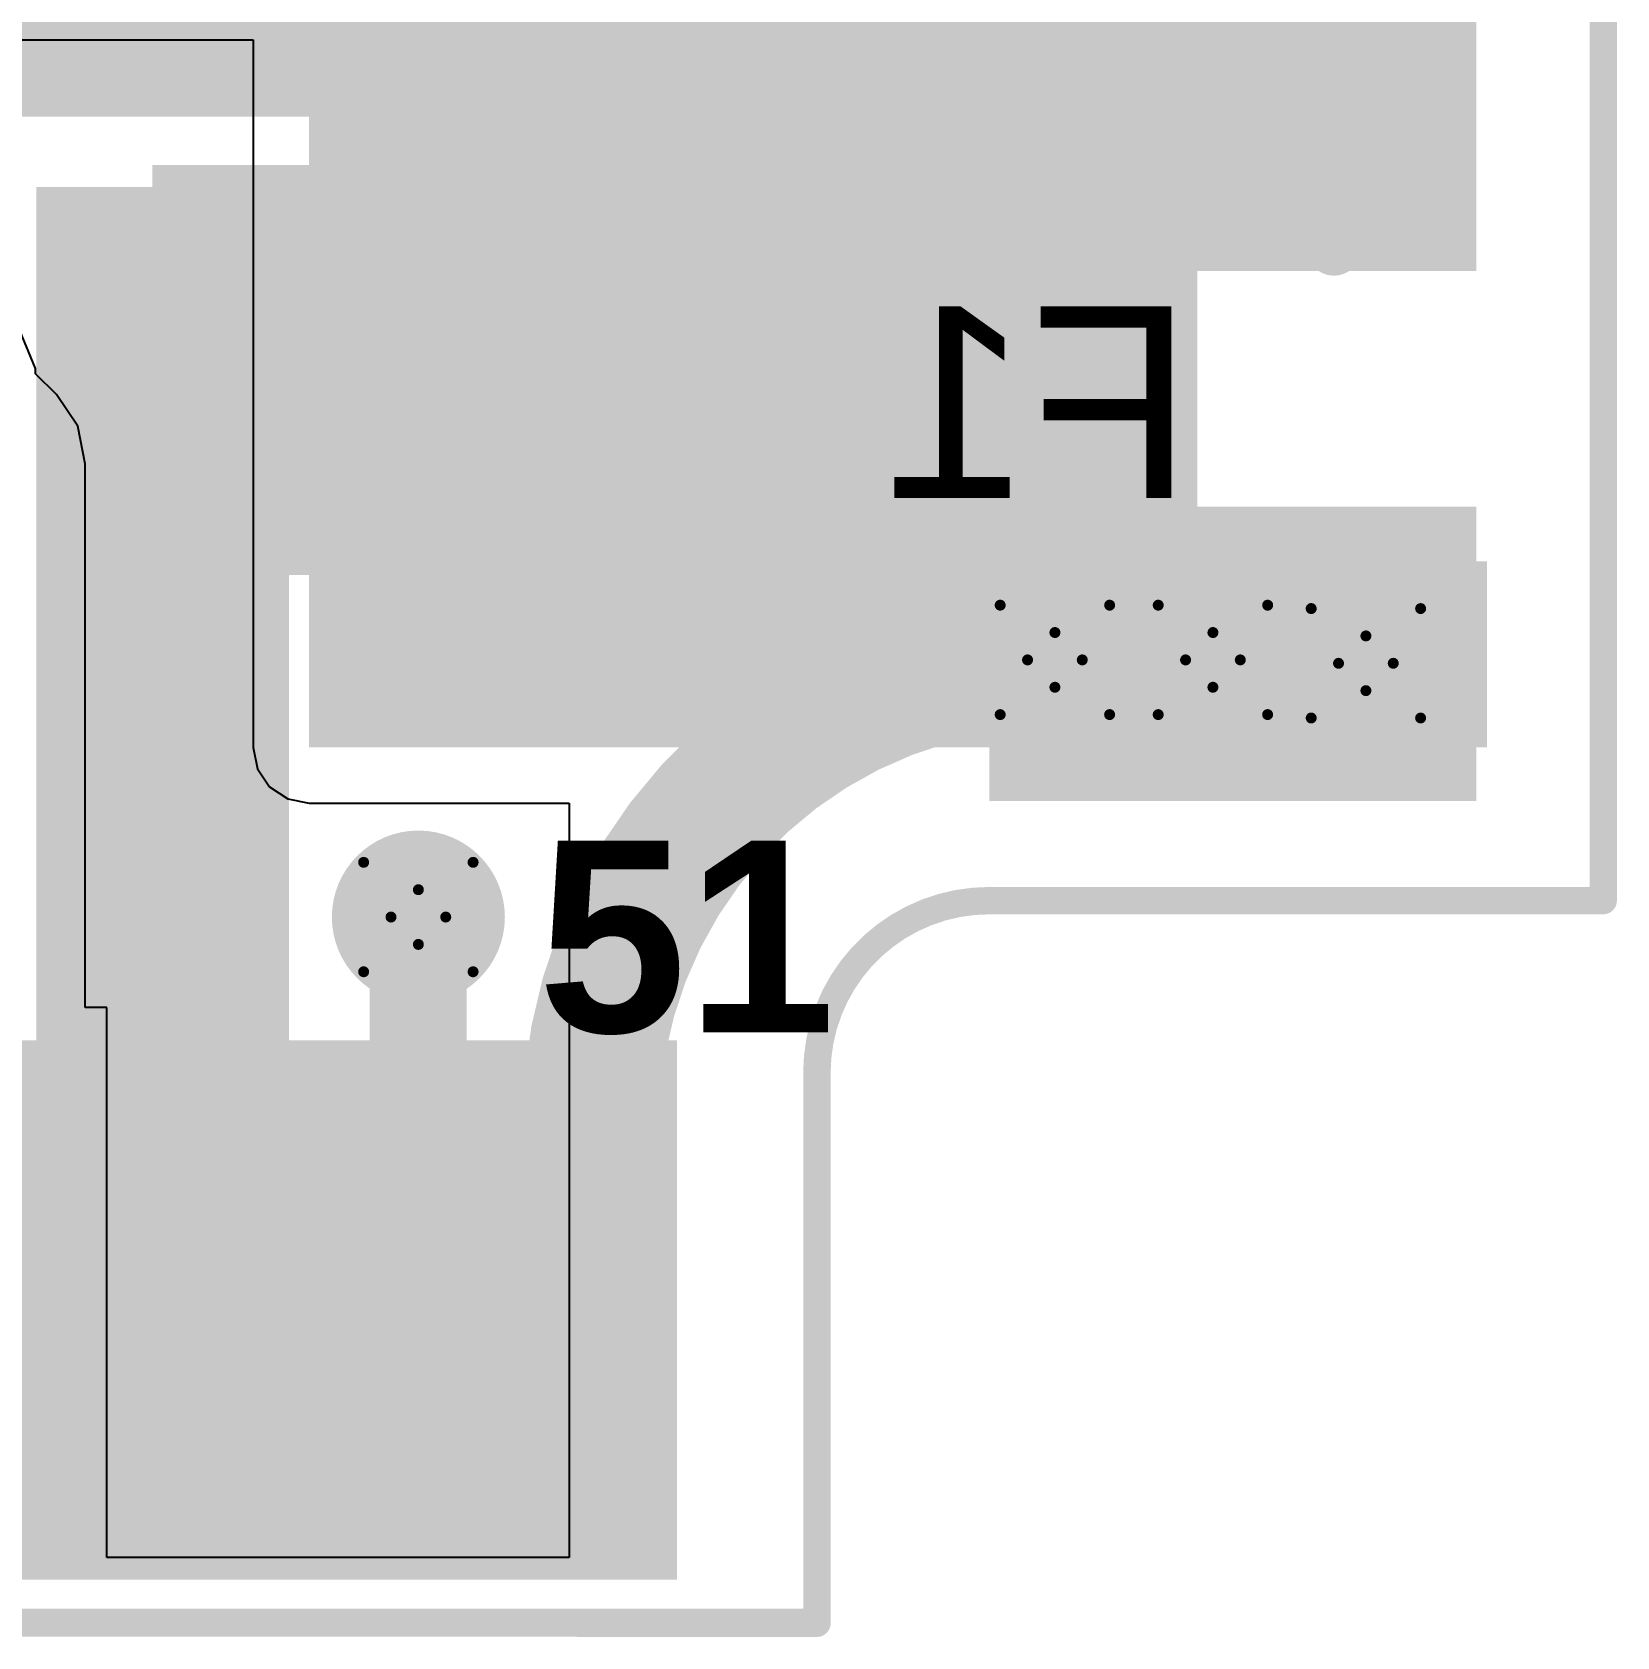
# Model space of a CAD drawing. Header units: inches. Extents: x -0.8 to 12, y -0.1 to 3.7.
# Drawn here: x 1.0121 to 1.3017, y -0.1346 to 0.1587 of the extents above; entities that cross this region are included whole.
import ezdxf

# ---------------------------------------------------------------- set-up
doc = ezdxf.new("R2010")
doc.units = ezdxf.units.IN
doc.header["$MEASUREMENT"] = 0
for name, color, linetype in [('Board Outline', 216, 'Continuous'), ('Bottom Layer', 5, 'Continuous'), ('Bottom Overlay', 54, 'Continuous'), ('Bottom Paste', 16, 'Continuous'), ('Bottom Solder', 6, 'Continuous'), ('Drill Drawing', 1, 'Continuous'), ('Top Layer', 1, 'Continuous'), ('Top Overlay', 2, 'Continuous'), ('Top Paste', 8, 'Continuous'), ('Top Solder', 216, 'Continuous'), ('Via Holes', 16, 'Continuous')]:
    doc.layers.add(name, color=color, linetype=linetype)
doc.styles.add('Arial', font='', dxfattribs={"height": 0.2})
doc.styles.add('Arial_Bold', font='', dxfattribs={"height": 0.2})
doc.styles.get('Arial').set_extended_font_data('Arial')
doc.styles.get('Arial_Bold').set_extended_font_data('Arial', bold=True)

# ---------------------------------------------------------------- blocks, each defined once
blk = doc.blocks.new('CASE_E_B_10')
at = {"layer": 'Bottom Layer'}
blk.add_hatch(color=5, dxfattribs=at).paths.add_polyline_path([(-0.05492, 0.05059), (0.05492, 0.05059), (0.05492, -0.05059), (-0.05492, -0.05059)])
at = {"layer": 'Bottom Paste'}
blk.add_hatch(color=16, dxfattribs=at).paths.add_polyline_path([(-0.05492, 0.05059), (0.05492, 0.05059), (0.05492, -0.05059), (-0.05492, -0.05059)])
at = {"layer": 'Bottom Solder'}
blk.add_hatch(color=6, dxfattribs=at).paths.add_polyline_path([(-0.05892, 0.05459), (0.05892, 0.05459), (0.05892, -0.05459), (-0.05892, -0.05459)])
at = {"layer": 'Bottom Overlay'}
for points in [[(-0.04523, -0.061, 0.01, 0.01, 0), (-0.04523, -0.09, 0.01, 0.01, 0)], [(-0.06123, -0.075, 0.01, 0.01, 0), (-0.02823, -0.075, 0.01, 0.01, 0)]]:
    blk.add_lwpolyline(points, format="xyseb", dxfattribs=at)
for points in [[(-0.04773, -0.061, 0.005, 0.005, 1), (-0.04273, -0.061, 0.005, 0.005, 1)], [(-0.06373, -0.075, 0.005, 0.005, 1), (-0.05873, -0.075, 0.005, 0.005, 1)], [(-0.03073, -0.075, 0.005, 0.005, 1), (-0.02573, -0.075, 0.005, 0.005, 1)], [(-0.04773, -0.09, 0.005, 0.005, 1), (-0.04273, -0.09, 0.005, 0.005, 1)]]:
    blk.add_lwpolyline(points, format="xyseb", close=True, dxfattribs=at)
blk = doc.blocks.new('MDA7050_330M_B_17')
at = {"layer": 'Bottom Layer'}
for points in [[(-0.15748, 0.06693), (-0.0689, 0.06693), (-0.0689, -0.06693), (-0.15748, -0.06693)], [(0.0689, 0.06693), (0.15748, 0.06693), (0.15748, -0.06693), (0.0689, -0.06693)]]:
    blk.add_hatch(color=5, dxfattribs=at).paths.add_polyline_path(points)
at = {"layer": 'Bottom Paste'}
for points in [[(-0.15748, 0.06693), (-0.0689, 0.06693), (-0.0689, -0.06693), (-0.15748, -0.06693)], [(0.0689, 0.06693), (0.15748, 0.06693), (0.15748, -0.06693), (0.0689, -0.06693)]]:
    blk.add_hatch(color=16, dxfattribs=at).paths.add_polyline_path(points)
at = {"layer": 'Bottom Solder'}
for points in [[(-0.16148, 0.07093), (-0.0649, 0.07093), (-0.0649, -0.07093), (-0.16148, -0.07093)], [(0.0649, 0.07093), (0.16148, 0.07093), (0.16148, -0.07093), (0.0649, -0.07093)]]:
    blk.add_hatch(color=6, dxfattribs=at).paths.add_polyline_path(points)
at = {"layer": 'Bottom Overlay'}
for points in [[(-0.14564, 0.13186, 0.005, 0.005, 0), (-0.14564, 0.074, 0.005, 0.005, 0)], [(0.14564, 0.13186, 0.005, 0.005, 0), (-0.14564, 0.13186, 0.005, 0.005, 0)], [(0.14564, 0.13186, 0.005, 0.005, 0), (0.14564, 0.074, 0.005, 0.005, 0)], [(-0.14564, -0.074, 0.005, 0.005, 0), (-0.14564, -0.13186, 0.005, 0.005, 0)], [(0.14564, -0.074, 0.005, 0.005, 0), (0.14564, -0.13186, 0.005, 0.005, 0)], [(0.14564, -0.13186, 0.005, 0.005, 0), (-0.14564, -0.13186, 0.005, 0.005, 0)]]:
    blk.add_lwpolyline(points, format="xyseb", dxfattribs=at)
for points in [[(-0.14689, 0.13186, 0.0025, 0.0025, 1), (-0.14439, 0.13186, 0.0025, 0.0025, 1)], [(-0.14689, 0.13186, 0.0025, 0.0025, 1), (-0.14439, 0.13186, 0.0025, 0.0025, 1)], [(0.14439, 0.13186, 0.0025, 0.0025, 1), (0.14689, 0.13186, 0.0025, 0.0025, 1)], [(0.14439, 0.13186, 0.0025, 0.0025, 1), (0.14689, 0.13186, 0.0025, 0.0025, 1)], [(-0.14689, 0.074, 0.0025, 0.0025, 1), (-0.14439, 0.074, 0.0025, 0.0025, 1)], [(0.14439, 0.074, 0.0025, 0.0025, 1), (0.14689, 0.074, 0.0025, 0.0025, 1)], [(-0.14689, -0.074, 0.0025, 0.0025, 1), (-0.14439, -0.074, 0.0025, 0.0025, 1)], [(0.14439, -0.074, 0.0025, 0.0025, 1), (0.14689, -0.074, 0.0025, 0.0025, 1)], [(-0.14689, -0.13186, 0.0025, 0.0025, 1), (-0.14439, -0.13186, 0.0025, 0.0025, 1)], [(-0.14689, -0.13186, 0.0025, 0.0025, 1), (-0.14439, -0.13186, 0.0025, 0.0025, 1)], [(0.14439, -0.13186, 0.0025, 0.0025, 1), (0.14689, -0.13186, 0.0025, 0.0025, 1)], [(0.14439, -0.13186, 0.0025, 0.0025, 1), (0.14689, -0.13186, 0.0025, 0.0025, 1)]]:
    blk.add_lwpolyline(points, format="xyseb", close=True, dxfattribs=at)
blk = doc.blocks.new('MINI_PCIE_PAD_54')
at = {"layer": 'Bottom Layer'}
for points in [[(0.82283, 0.04528), (0.84646, 0.04528), (0.84646, -0.04528), (0.82283, -0.04528)], [(0.85433, 0.04528), (0.87795, 0.04528), (0.87795, -0.04528), (0.85433, -0.04528)], [(0.88583, 0.04528), (0.90945, 0.04528), (0.90945, -0.04528), (0.88583, -0.04528)], [(0.91732, 0.04528), (0.94094, 0.04528), (0.94094, -0.04528), (0.91732, -0.04528)]]:
    blk.add_hatch(color=5, dxfattribs=at).paths.add_polyline_path(points)
at = {"layer": 'Bottom Paste'}
for points in [[(0.82283, 0.04528), (0.84646, 0.04528), (0.84646, -0.04528), (0.82283, -0.04528)], [(0.85433, 0.04528), (0.87795, 0.04528), (0.87795, -0.04528), (0.85433, -0.04528)], [(0.88583, 0.04528), (0.90945, 0.04528), (0.90945, -0.04528), (0.88583, -0.04528)], [(0.91732, 0.04528), (0.94094, 0.04528), (0.94094, -0.04528), (0.91732, -0.04528)]]:
    blk.add_hatch(color=16, dxfattribs=at).paths.add_polyline_path(points)
at = {"layer": 'Bottom Solder'}
for points in [[(0.81883, 0.04928), (0.85046, 0.04928), (0.85046, -0.04928), (0.81883, -0.04928)], [(0.85033, 0.04928), (0.88195, 0.04928), (0.88195, -0.04928), (0.85033, -0.04928)], [(0.88183, 0.04928), (0.91345, 0.04928), (0.91345, -0.04928), (0.88183, -0.04928)], [(0.91332, 0.04928), (0.94494, 0.04928), (0.94494, -0.04928), (0.91332, -0.04928)]]:
    blk.add_hatch(color=6, dxfattribs=at).paths.add_polyline_path(points)
at = {"layer": 'Top Layer'}
for points in [[(0.83071, -0.04528), (0.80709, -0.04528), (0.80709, 0.04528), (0.83071, 0.04528)], [(0.8622, -0.04528), (0.83858, -0.04528), (0.83858, 0.04528), (0.8622, 0.04528)], [(0.8937, -0.04528), (0.87008, -0.04528), (0.87008, 0.04528), (0.8937, 0.04528)], [(0.9252, -0.04528), (0.90157, -0.04528), (0.90157, 0.04528), (0.9252, 0.04528)]]:
    blk.add_hatch(color=1, dxfattribs=at).paths.add_polyline_path(points)
at = {"layer": 'Top Paste'}
for points in [[(0.83071, -0.04528), (0.80709, -0.04528), (0.80709, 0.04528), (0.83071, 0.04528)], [(0.8622, -0.04528), (0.83858, -0.04528), (0.83858, 0.04528), (0.8622, 0.04528)], [(0.8937, -0.04528), (0.87008, -0.04528), (0.87008, 0.04528), (0.8937, 0.04528)], [(0.9252, -0.04528), (0.90157, -0.04528), (0.90157, 0.04528), (0.9252, 0.04528)]]:
    blk.add_hatch(color=8, dxfattribs=at).paths.add_polyline_path(points)
at = {"layer": 'Top Solder'}
for points in [[(0.83471, -0.04928), (0.80309, -0.04928), (0.80309, 0.04928), (0.83471, 0.04928)], [(0.8662, -0.04928), (0.83458, -0.04928), (0.83458, 0.04928), (0.8662, 0.04928)], [(0.8977, -0.04928), (0.86608, -0.04928), (0.86608, 0.04928), (0.8977, 0.04928)], [(0.9292, -0.04928), (0.89757, -0.04928), (0.89757, 0.04928), (0.9292, 0.04928)]]:
    blk.add_hatch(color=216, dxfattribs=at).paths.add_polyline_path(points)
at = {"layer": 'Top Overlay'}
for points in [[(0.97047, 0.04331, 0.005, 0.005, -0.414214), (1.00197, 0.0748, 0.005, 0.005, 0)], [(0.97047, -0.05709, 0.005, 0.005, 0), (0.97047, 0.04331, 0.005, 0.005, 0)], [(0.34254, -0.05709, 0.005, 0.005, 0), (0.97047, -0.05709, 0.005, 0.005, 0)]]:
    blk.add_lwpolyline(points, format="xyseb", dxfattribs=at)
for points in [[(1.00072, 0.0748, 0.0025, 0.0025, 1), (1.00322, 0.0748, 0.0025, 0.0025, 1)], [(0.96922, 0.04331, 0.0025, 0.0025, 1), (0.97172, 0.04331, 0.0025, 0.0025, 1)], [(0.96922, 0.04331, 0.0025, 0.0025, 1), (0.97172, 0.04331, 0.0025, 0.0025, 1)], [(0.96922, -0.05709, 0.0025, 0.0025, 1), (0.97172, -0.05709, 0.0025, 0.0025, 1)], [(0.96922, -0.05709, 0.0025, 0.0025, 1), (0.97172, -0.05709, 0.0025, 0.0025, 1)]]:
    blk.add_lwpolyline(points, format="xyseb", close=True, dxfattribs=at)
at = {"layer": 'Top Overlay', "style": 'Arial_Bold'}
blk.add_text('51', height=0.035, dxfattribs=at).set_placement((0.91948, 0.05073))
blk = doc.blocks.new('FUSE_0805_B_57')
at = {"layer": 'Bottom Layer'}
for points in [[(-0.02362, -0.03346), (-0.06299, -0.03346), (-0.06299, 0.03346), (-0.02362, 0.03346)], [(0.06299, -0.03346), (0.02362, -0.03346), (0.02362, 0.03346), (0.06299, 0.03346)]]:
    blk.add_hatch(color=5, dxfattribs=at).paths.add_polyline_path(points)
at = {"layer": 'Bottom Paste'}
for points in [[(-0.02362, -0.03346), (-0.06299, -0.03346), (-0.06299, 0.03346), (-0.02362, 0.03346)], [(0.06299, -0.03346), (0.02362, -0.03346), (0.02362, 0.03346), (0.06299, 0.03346)]]:
    blk.add_hatch(color=16, dxfattribs=at).paths.add_polyline_path(points)
at = {"layer": 'Bottom Solder'}
for points in [[(-0.01962, -0.03746), (-0.06699, -0.03746), (-0.06699, 0.03746), (-0.01962, 0.03746)], [(0.06699, -0.03746), (0.01962, -0.03746), (0.01962, 0.03746), (0.06699, 0.03746)]]:
    blk.add_hatch(color=6, dxfattribs=at).paths.add_polyline_path(points)
at = {"layer": 'Bottom Overlay'}
for points in [[(0.016, 0.032, 0.005, 0.005, 0), (-0.016, 0.032, 0.005, 0.005, 0)], [(0.016, -0.032, 0.005, 0.005, 0), (-0.016, -0.032, 0.005, 0.005, 0)]]:
    blk.add_lwpolyline(points, format="xyseb", dxfattribs=at)
for points in [[(-0.01725, 0.032, 0.0025, 0.0025, 1), (-0.01475, 0.032, 0.0025, 0.0025, 1)], [(0.01475, 0.032, 0.0025, 0.0025, 1), (0.01725, 0.032, 0.0025, 0.0025, 1)], [(-0.01725, -0.032, 0.0025, 0.0025, 1), (-0.01475, -0.032, 0.0025, 0.0025, 1)], [(0.01475, -0.032, 0.0025, 0.0025, 1), (0.01725, -0.032, 0.0025, 0.0025, 1)]]:
    blk.add_lwpolyline(points, format="xyseb", close=True, dxfattribs=at)

msp = doc.modelspace()

# ---------------------------------------------------------------- hatches: boundary and pattern name
at = {"layer": 'Bottom Layer'}
for points in [[(1.12441, 0.11508), (1.276, 0.11508), (1.276, 0.23538), (1.12441, 0.23538)], [(1.12462, 0.06354), (1.16399, 0.06354), (1.16399, 0.23538), (1.12462, 0.23538)], [(0.74852, 0.14331), (1.276, 0.14331), (1.276, 0.195), (0.74852, 0.195)], [(1.01286, 0.06354), (1.07738, 0.06354), (1.07738, 0.13046), (1.01286, 0.13046)], [(1.01286, -0.12008), (1.059, -0.12008), (1.059, 0.13046), (1.01286, 0.13046)], [(1.18701, 0.01818), (1.276, 0.01818), (1.276, 0.072), (1.18701, 0.072)], [(1.07374, -0.0748), (1.09147, -0.0748), (1.09147, -0.003), (1.07374, -0.003)]]:
    msp.add_hatch(color=5, dxfattribs=at).paths.add_polyline_path(points)
h = msp.add_hatch(color=5, dxfattribs=at)
edge = h.paths.add_edge_path()
edge.add_arc((1.199, 0.044), 0.01181, 0, 360)
h = msp.add_hatch(color=5, dxfattribs=at)
edge = h.paths.add_edge_path()
edge.add_arc((1.22788, 0.044), 0.01181, 0, 360)
h = msp.add_hatch(color=5, dxfattribs=at)
edge = h.paths.add_edge_path()
edge.add_arc((1.25584, 0.04338), 0.01181, 0, 360)
h = msp.add_hatch(color=5, dxfattribs=at)
edge = h.paths.add_edge_path()
edge.add_arc((1.08266, -0.003), 0.01181, 0, 360)
at = {"layer": 'Bottom Solder'}
h = msp.add_hatch(color=6, dxfattribs=at)
edge = h.paths.add_edge_path()
edge.add_arc((1.199, 0.044), 0.01581, 0, 360)
h = msp.add_hatch(color=6, dxfattribs=at)
edge = h.paths.add_edge_path()
edge.add_arc((1.22788, 0.044), 0.01581, 0, 360)
h = msp.add_hatch(color=6, dxfattribs=at)
edge = h.paths.add_edge_path()
edge.add_arc((1.25584, 0.04338), 0.01581, 0, 360)
h = msp.add_hatch(color=6, dxfattribs=at)
edge = h.paths.add_edge_path()
edge.add_arc((1.08266, -0.003), 0.01581, 0, 360)
at = {"layer": 'Top Layer'}
for points in [[(1.06269, 0.03182), (1.225, 0.03182), (1.225, 0.25892), (1.06269, 0.25892)], [(1.06269, 0.028), (1.278, 0.028), (1.278, 0.062), (1.06269, 0.062)]]:
    msp.add_hatch(color=1, dxfattribs=at).paths.add_polyline_path(points)
h = msp.add_hatch(color=1, dxfattribs=at)
edge = h.paths.add_edge_path()
edge.add_arc((1.199, 0.044), 0.01181, 0, 360)
h = msp.add_hatch(color=1, dxfattribs=at)
edge = h.paths.add_edge_path()
edge.add_arc((1.22788, 0.044), 0.01181, 0, 360)
h = msp.add_hatch(color=1, dxfattribs=at)
edge = h.paths.add_edge_path()
edge.add_arc((1.25584, 0.04338), 0.01181, 0, 360)
h = msp.add_hatch(color=1, dxfattribs=at)
edge = h.paths.add_edge_path()
edge.add_arc((1.08266, -0.003), 0.01181, 0, 360)
at = {"layer": 'Top Solder'}
h = msp.add_hatch(color=216, dxfattribs=at)
edge = h.paths.add_edge_path()
edge.add_arc((1.199, 0.044), 0.01581, 0, 360)
h = msp.add_hatch(color=216, dxfattribs=at)
edge = h.paths.add_edge_path()
edge.add_arc((1.22788, 0.044), 0.01581, 0, 360)
h = msp.add_hatch(color=216, dxfattribs=at)
edge = h.paths.add_edge_path()
edge.add_arc((1.25584, 0.04338), 0.01581, 0, 360)
h = msp.add_hatch(color=216, dxfattribs=at)
edge = h.paths.add_edge_path()
edge.add_arc((1.08266, -0.003), 0.01581, 0, 360)
at = {"layer": 'Via Holes'}
h = msp.add_hatch(color=7, dxfattribs=at)
edge = h.paths.add_edge_path()
edge.add_arc((1.199, 0.044), 0.00591, 0, 360)
h = msp.add_hatch(color=7, dxfattribs=at)
edge = h.paths.add_edge_path()
edge.add_arc((1.22788, 0.044), 0.00591, 0, 360)
h = msp.add_hatch(color=7, dxfattribs=at)
edge = h.paths.add_edge_path()
edge.add_arc((1.25584, 0.04338), 0.00591, 0, 360)
h = msp.add_hatch(color=7, dxfattribs=at)
edge = h.paths.add_edge_path()
edge.add_arc((1.08266, -0.003), 0.00591, 0, 360)

# ---------------------------------------------------------------- linework, layer by layer
at = {"layer": 'Board Outline'}
for points in [[(1.29921, 0, 0.005, 0.005, 0), (1.29921, 1.95441, 0.005, 0.005, 0)], [(1.15551, -0.0315, 0.005, 0.005, -0.414214), (1.18701, 0, 0.005, 0.005, 0)], [(1.18701, 0, 0.005, 0.005, 0), (1.29921, 0, 0.005, 0.005, 0)], [(1.29921, 0, 0.005, 0.005, 0), (1.29921, 0, 0.005, 0.005, 0)], [(1.15551, -0.13207, 0.005, 0.005, 0), (1.15551, -0.0315, 0.005, 0.005, 0)], [(0.52754, -0.13189, 0.005, 0.005, 0), (1.15551, -0.13207, 0.005, 0.005, 0)]]:
    msp.add_lwpolyline(points, format="xyseb", dxfattribs=at)
for points in [[(1.18576, 0, 0.0025, 0.0025, 1), (1.18826, 0, 0.0025, 0.0025, 1)], [(1.18576, 0, 0.0025, 0.0025, 1), (1.18826, 0, 0.0025, 0.0025, 1)], [(1.29796, 0, 0.0025, 0.0025, 1), (1.30046, 0, 0.0025, 0.0025, 1)], [(1.29796, 0, 0.0025, 0.0025, 1), (1.30046, 0, 0.0025, 0.0025, 1)], [(1.29796, 0, 0.0025, 0.0025, 1), (1.30046, 0, 0.0025, 0.0025, 1)], [(1.29796, 0, 0.0025, 0.0025, 1), (1.30046, 0, 0.0025, 0.0025, 1)], [(1.15426, -0.0315, 0.0025, 0.0025, 1), (1.15676, -0.0315, 0.0025, 0.0025, 1)], [(1.15426, -0.0315, 0.0025, 0.0025, 1), (1.15676, -0.0315, 0.0025, 0.0025, 1)], [(1.15426, -0.13207, 0.0025, 0.0025, 1), (1.15676, -0.13207, 0.0025, 0.0025, 1)], [(1.15426, -0.13207, 0.0025, 0.0025, 1), (1.15676, -0.13207, 0.0025, 0.0025, 1)]]:
    msp.add_lwpolyline(points, format="xyseb", close=True, dxfattribs=at)
at = {"layer": 'Bottom Layer'}
for points in [[(1.11416, -0.04084, 0.025, 0.025, -0.414214), (1.199, 0.044, 0.025, 0.025, 0)], [(1.11416, -0.0748, 0.025, 0.025, 0), (1.11416, -0.04084, 0.025, 0.025, 0)]]:
    msp.add_lwpolyline(points, format="xyseb", dxfattribs=at)
for points in [[(1.19275, 0.044, 0.0125, 0.0125, 1), (1.20525, 0.044, 0.0125, 0.0125, 1)], [(1.10791, -0.04084, 0.0125, 0.0125, 1), (1.12041, -0.04084, 0.0125, 0.0125, 1)], [(1.10791, -0.04084, 0.0125, 0.0125, 1), (1.12041, -0.04084, 0.0125, 0.0125, 1)], [(1.10791, -0.0748, 0.0125, 0.0125, 1), (1.12041, -0.0748, 0.0125, 0.0125, 1)]]:
    msp.add_lwpolyline(points, format="xyseb", close=True, dxfattribs=at)
at = {"layer": 'Drill Drawing'}
for points in [[(1.189, 0.054, 0.002, 0.002, 0), (1.199, 0.049, 0.002, 0.002, 0)], [(1.189, 0.054, 0.002, 0.002, 0), (1.194, 0.044, 0.002, 0.002, 0)], [(1.199, 0.049, 0.002, 0.002, 0), (1.209, 0.054, 0.002, 0.002, 0)], [(1.204, 0.044, 0.002, 0.002, 0), (1.209, 0.054, 0.002, 0.002, 0)], [(1.21788, 0.054, 0.002, 0.002, 0), (1.22788, 0.049, 0.002, 0.002, 0)], [(1.21788, 0.054, 0.002, 0.002, 0), (1.22288, 0.044, 0.002, 0.002, 0)], [(1.22788, 0.049, 0.002, 0.002, 0), (1.23788, 0.054, 0.002, 0.002, 0)], [(1.23288, 0.044, 0.002, 0.002, 0), (1.23788, 0.054, 0.002, 0.002, 0)], [(1.24584, 0.05338, 0.002, 0.002, 0), (1.25584, 0.04838, 0.002, 0.002, 0)], [(1.24584, 0.05338, 0.002, 0.002, 0), (1.25084, 0.04338, 0.002, 0.002, 0)], [(1.25584, 0.04838, 0.002, 0.002, 0), (1.26584, 0.05338, 0.002, 0.002, 0)], [(1.26084, 0.04338, 0.002, 0.002, 0), (1.26584, 0.05338, 0.002, 0.002, 0)], [(1.189, 0.034, 0.002, 0.002, 0), (1.194, 0.044, 0.002, 0.002, 0)], [(1.204, 0.044, 0.002, 0.002, 0), (1.209, 0.034, 0.002, 0.002, 0)], [(1.21788, 0.034, 0.002, 0.002, 0), (1.22288, 0.044, 0.002, 0.002, 0)], [(1.23288, 0.044, 0.002, 0.002, 0), (1.23788, 0.034, 0.002, 0.002, 0)], [(1.24584, 0.03338, 0.002, 0.002, 0), (1.25084, 0.04338, 0.002, 0.002, 0)], [(1.26084, 0.04338, 0.002, 0.002, 0), (1.26584, 0.03338, 0.002, 0.002, 0)], [(1.189, 0.034, 0.002, 0.002, 0), (1.199, 0.039, 0.002, 0.002, 0)], [(1.199, 0.039, 0.002, 0.002, 0), (1.209, 0.034, 0.002, 0.002, 0)], [(1.21788, 0.034, 0.002, 0.002, 0), (1.22788, 0.039, 0.002, 0.002, 0)], [(1.22788, 0.039, 0.002, 0.002, 0), (1.23788, 0.034, 0.002, 0.002, 0)], [(1.24584, 0.03338, 0.002, 0.002, 0), (1.25584, 0.03838, 0.002, 0.002, 0)], [(1.25584, 0.03838, 0.002, 0.002, 0), (1.26584, 0.03338, 0.002, 0.002, 0)], [(1.07266, 0.007, 0.002, 0.002, 0), (1.08266, 0.002, 0.002, 0.002, 0)], [(1.07266, 0.007, 0.002, 0.002, 0), (1.07766, -0.003, 0.002, 0.002, 0)], [(1.08266, 0.002, 0.002, 0.002, 0), (1.09266, 0.007, 0.002, 0.002, 0)], [(1.08766, -0.003, 0.002, 0.002, 0), (1.09266, 0.007, 0.002, 0.002, 0)], [(1.07266, -0.013, 0.002, 0.002, 0), (1.07766, -0.003, 0.002, 0.002, 0)], [(1.08766, -0.003, 0.002, 0.002, 0), (1.09266, -0.013, 0.002, 0.002, 0)], [(1.07266, -0.013, 0.002, 0.002, 0), (1.08266, -0.008, 0.002, 0.002, 0)], [(1.08266, -0.008, 0.002, 0.002, 0), (1.09266, -0.013, 0.002, 0.002, 0)]]:
    msp.add_lwpolyline(points, format="xyseb", dxfattribs=at)
for points in [[(1.1885, 0.054, 0.001, 0.001, 1), (1.1895, 0.054, 0.001, 0.001, 1)], [(1.1885, 0.054, 0.001, 0.001, 1), (1.1895, 0.054, 0.001, 0.001, 1)], [(1.2085, 0.054, 0.001, 0.001, 1), (1.2095, 0.054, 0.001, 0.001, 1)], [(1.2085, 0.054, 0.001, 0.001, 1), (1.2095, 0.054, 0.001, 0.001, 1)], [(1.21738, 0.054, 0.001, 0.001, 1), (1.21838, 0.054, 0.001, 0.001, 1)], [(1.21738, 0.054, 0.001, 0.001, 1), (1.21838, 0.054, 0.001, 0.001, 1)], [(1.23738, 0.054, 0.001, 0.001, 1), (1.23838, 0.054, 0.001, 0.001, 1)], [(1.23738, 0.054, 0.001, 0.001, 1), (1.23838, 0.054, 0.001, 0.001, 1)], [(1.24534, 0.05338, 0.001, 0.001, 1), (1.24634, 0.05338, 0.001, 0.001, 1)], [(1.24534, 0.05338, 0.001, 0.001, 1), (1.24634, 0.05338, 0.001, 0.001, 1)], [(1.26534, 0.05338, 0.001, 0.001, 1), (1.26634, 0.05338, 0.001, 0.001, 1)], [(1.26534, 0.05338, 0.001, 0.001, 1), (1.26634, 0.05338, 0.001, 0.001, 1)], [(1.1985, 0.049, 0.001, 0.001, 1), (1.1995, 0.049, 0.001, 0.001, 1)], [(1.1985, 0.049, 0.001, 0.001, 1), (1.1995, 0.049, 0.001, 0.001, 1)], [(1.22738, 0.049, 0.001, 0.001, 1), (1.22838, 0.049, 0.001, 0.001, 1)], [(1.22738, 0.049, 0.001, 0.001, 1), (1.22838, 0.049, 0.001, 0.001, 1)], [(1.25534, 0.04838, 0.001, 0.001, 1), (1.25634, 0.04838, 0.001, 0.001, 1)], [(1.25534, 0.04838, 0.001, 0.001, 1), (1.25634, 0.04838, 0.001, 0.001, 1)], [(1.1935, 0.044, 0.001, 0.001, 1), (1.1945, 0.044, 0.001, 0.001, 1)], [(1.1935, 0.044, 0.001, 0.001, 1), (1.1945, 0.044, 0.001, 0.001, 1)], [(1.2035, 0.044, 0.001, 0.001, 1), (1.2045, 0.044, 0.001, 0.001, 1)], [(1.2035, 0.044, 0.001, 0.001, 1), (1.2045, 0.044, 0.001, 0.001, 1)], [(1.22238, 0.044, 0.001, 0.001, 1), (1.22338, 0.044, 0.001, 0.001, 1)], [(1.22238, 0.044, 0.001, 0.001, 1), (1.22338, 0.044, 0.001, 0.001, 1)], [(1.23238, 0.044, 0.001, 0.001, 1), (1.23338, 0.044, 0.001, 0.001, 1)], [(1.23238, 0.044, 0.001, 0.001, 1), (1.23338, 0.044, 0.001, 0.001, 1)], [(1.25034, 0.04338, 0.001, 0.001, 1), (1.25134, 0.04338, 0.001, 0.001, 1)], [(1.25034, 0.04338, 0.001, 0.001, 1), (1.25134, 0.04338, 0.001, 0.001, 1)], [(1.26034, 0.04338, 0.001, 0.001, 1), (1.26134, 0.04338, 0.001, 0.001, 1)], [(1.26034, 0.04338, 0.001, 0.001, 1), (1.26134, 0.04338, 0.001, 0.001, 1)], [(1.1985, 0.039, 0.001, 0.001, 1), (1.1995, 0.039, 0.001, 0.001, 1)], [(1.1985, 0.039, 0.001, 0.001, 1), (1.1995, 0.039, 0.001, 0.001, 1)], [(1.22738, 0.039, 0.001, 0.001, 1), (1.22838, 0.039, 0.001, 0.001, 1)], [(1.22738, 0.039, 0.001, 0.001, 1), (1.22838, 0.039, 0.001, 0.001, 1)], [(1.25534, 0.03838, 0.001, 0.001, 1), (1.25634, 0.03838, 0.001, 0.001, 1)], [(1.25534, 0.03838, 0.001, 0.001, 1), (1.25634, 0.03838, 0.001, 0.001, 1)], [(1.1885, 0.034, 0.001, 0.001, 1), (1.1895, 0.034, 0.001, 0.001, 1)], [(1.1885, 0.034, 0.001, 0.001, 1), (1.1895, 0.034, 0.001, 0.001, 1)], [(1.2085, 0.034, 0.001, 0.001, 1), (1.2095, 0.034, 0.001, 0.001, 1)], [(1.2085, 0.034, 0.001, 0.001, 1), (1.2095, 0.034, 0.001, 0.001, 1)], [(1.21738, 0.034, 0.001, 0.001, 1), (1.21838, 0.034, 0.001, 0.001, 1)], [(1.21738, 0.034, 0.001, 0.001, 1), (1.21838, 0.034, 0.001, 0.001, 1)], [(1.23738, 0.034, 0.001, 0.001, 1), (1.23838, 0.034, 0.001, 0.001, 1)], [(1.23738, 0.034, 0.001, 0.001, 1), (1.23838, 0.034, 0.001, 0.001, 1)], [(1.24534, 0.03338, 0.001, 0.001, 1), (1.24634, 0.03338, 0.001, 0.001, 1)], [(1.24534, 0.03338, 0.001, 0.001, 1), (1.24634, 0.03338, 0.001, 0.001, 1)], [(1.26534, 0.03338, 0.001, 0.001, 1), (1.26634, 0.03338, 0.001, 0.001, 1)], [(1.26534, 0.03338, 0.001, 0.001, 1), (1.26634, 0.03338, 0.001, 0.001, 1)], [(1.07216, 0.007, 0.001, 0.001, 1), (1.07316, 0.007, 0.001, 0.001, 1)], [(1.07216, 0.007, 0.001, 0.001, 1), (1.07316, 0.007, 0.001, 0.001, 1)], [(1.09216, 0.007, 0.001, 0.001, 1), (1.09316, 0.007, 0.001, 0.001, 1)], [(1.09216, 0.007, 0.001, 0.001, 1), (1.09316, 0.007, 0.001, 0.001, 1)], [(1.08216, 0.002, 0.001, 0.001, 1), (1.08316, 0.002, 0.001, 0.001, 1)], [(1.08216, 0.002, 0.001, 0.001, 1), (1.08316, 0.002, 0.001, 0.001, 1)], [(1.07716, -0.003, 0.001, 0.001, 1), (1.07816, -0.003, 0.001, 0.001, 1)], [(1.07716, -0.003, 0.001, 0.001, 1), (1.07816, -0.003, 0.001, 0.001, 1)], [(1.08716, -0.003, 0.001, 0.001, 1), (1.08816, -0.003, 0.001, 0.001, 1)], [(1.08716, -0.003, 0.001, 0.001, 1), (1.08816, -0.003, 0.001, 0.001, 1)], [(1.08216, -0.008, 0.001, 0.001, 1), (1.08316, -0.008, 0.001, 0.001, 1)], [(1.08216, -0.008, 0.001, 0.001, 1), (1.08316, -0.008, 0.001, 0.001, 1)], [(1.07216, -0.013, 0.001, 0.001, 1), (1.07316, -0.013, 0.001, 0.001, 1)], [(1.07216, -0.013, 0.001, 0.001, 1), (1.07316, -0.013, 0.001, 0.001, 1)], [(1.09216, -0.013, 0.001, 0.001, 1), (1.09316, -0.013, 0.001, 0.001, 1)], [(1.09216, -0.013, 0.001, 0.001, 1), (1.09316, -0.013, 0.001, 0.001, 1)]]:
    msp.add_lwpolyline(points, format="xyseb", close=True, dxfattribs=at)
at = {"layer": 'Top Layer'}
for p, q in [((0.98563, 0.1573), (1.05249, 0.1573)), ((1.05249, 0.1573), (1.05249, 0.062)), ((1.01271, 0.09723), (1.00939, 0.10525)), ((1.01271, 0.09631), (1.01271, 0.09723)), ((1.01654, 0.09248), (1.01271, 0.09631)), ((1.02041, 0.08669), (1.01654, 0.09248)), ((1.01654, 0.09248), (1.01654, 0.09248)), ((1.02176, 0.07986), (1.02041, 0.08669)), ((1.02176, -0.01953), (1.02176, 0.07986)), ((1.02176, 0.07986), (1.02176, 0.07986)), ((1.05249, 0.062), (1.05249, 0.028)), ((1.05249, 0.028), (1.05327, 0.0241)), ((1.05327, 0.0241), (1.05548, 0.02079)), ((1.05548, 0.02079), (1.05878, 0.01858)), ((1.05878, 0.01858), (1.06269, 0.0178)), ((1.06269, 0.0178), (1.11022, 0.0178)), ((1.11022, 0.0178), (1.11022, -0.12008)), ((1.02573, -0.01953), (1.02176, -0.01953)), ((1.02573, -0.12008), (1.02573, -0.01953)), ((1.11022, -0.12008), (1.02573, -0.12008))]:
    msp.add_line(p, q, dxfattribs=at)
msp.add_lwpolyline([(1.11198, 0.14036, 0.03, 0.03, 0), (1.13021, 0.15859, 0.03, 0.03, 0)], format="xyseb", dxfattribs=at)
for points in [[(1.12271, 0.15859, 0.015, 0.015, 1), (1.13771, 0.15859, 0.015, 0.015, 1)], [(1.10448, 0.14036, 0.015, 0.015, 1), (1.11948, 0.14036, 0.015, 0.015, 1)]]:
    msp.add_lwpolyline(points, format="xyseb", close=True, dxfattribs=at)

# ---------------------------------------------------------------- block references
for name, p, rotation in [('CASE_E_B_10', (1.175, 0.18046), 90), ('MDA7050_330M_B_17', (0.906, 0.285), 180), ('FUSE_0805_B_57', (1.101, 0.097), 180)]:
    msp.add_blockref(name, p, dxfattribs=dict(rotation=rotation))
msp.add_blockref('MINI_PCIE_PAD_54', (0.18502, -0.0748))

# ---------------------------------------------------------------- texts
at = {"layer": 'Bottom Overlay', "style": 'Arial', "text_generation_flag": 2}
msp.add_text('F1', height=0.035, dxfattribs=at).set_placement((1.2243, 0.0736))

doc.saveas('drawing.dxf')
